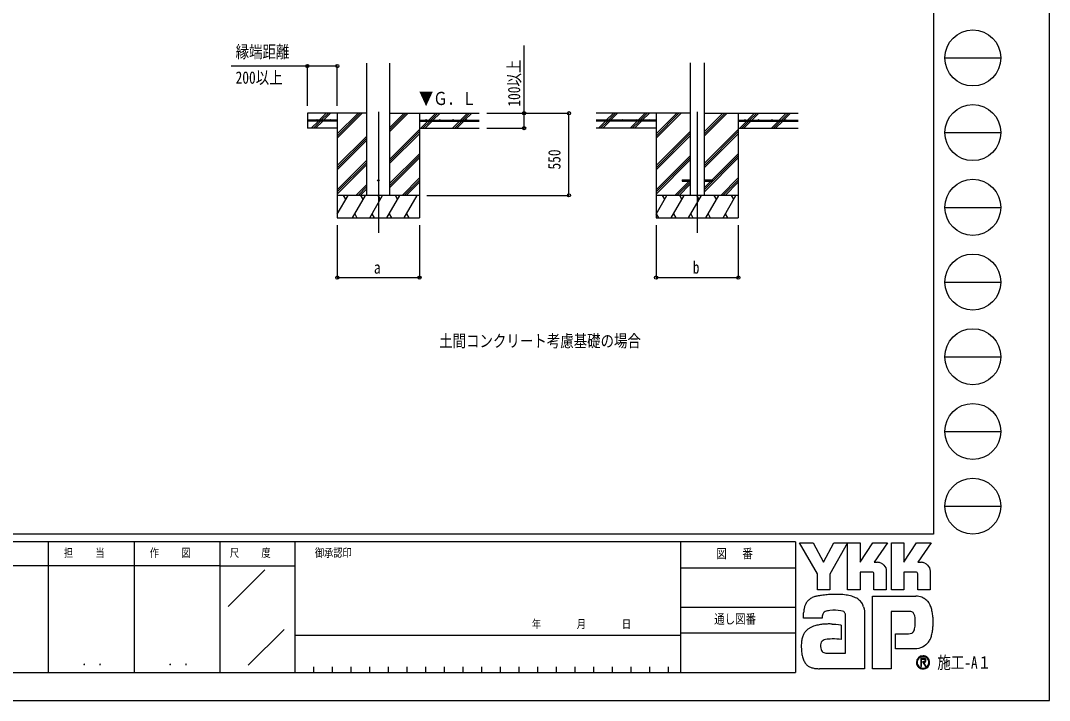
# Model space of a CAD drawing. Units: millimetres, scale not verified. Extents: x -10512 to 10512, y -7425 to 7425.
# Drawn here: x 3628 to 10512, y -7425 to -2875 of the extents above; entities that cross this region are included whole.
import ezdxf
from ezdxf.enums import TextEntityAlignment as Align

# ---------------------------------------------------------------- set-up
doc = ezdxf.new("R2010")
doc.units = ezdxf.units.MM
doc.header["$LTSCALE"] = 40
for name, color, linetype in [('0-2_USER1', 3, 'Continuous'), ('0-4_YKK_12', 2, 'Continuous'), ('0-5_YKK_13', 4, 'Continuous'), ('0-6_YKK_A1', 4, 'Continuous'), ('0-7_YKK_D', 6, 'Continuous'), ('0-8_YKK_ZWAK', 7, 'Continuous')]:
    doc.layers.add(name, color=color, linetype=linetype)
doc.styles.add('ＭＳ ゴシック', font='')
doc.styles.get('ＭＳ ゴシック').set_extended_font_data('MS Gothic')

msp = doc.modelspace()

# ---------------------------------------------------------------- linework, layer by layer
at = {"layer": '0-4_YKK_12'}
for p, q in [((6022.62, -3485.82), (6022.62, -4295.03)), ((8155.84, -3485.82), (8155.84, -4295.03))]:
    msp.add_line(p, q, dxfattribs=at)
at = {"layer": '0-5_YKK_13'}
for p, q in [((8055.84, -3940.53), (8055.84, -3949.53)), ((8055.84, -3940.53), (8109.34, -3940.53)), ((8055.84, -3949.53), (8109.34, -3949.53)), ((8202.34, -3940.53), (8255.84, -3940.53)), ((8202.34, -3949.53), (8255.84, -3949.53)), ((8255.84, -3940.53), (8255.84, -3949.53))]:
    msp.add_line(p, q, dxfattribs=at)
msp.add_circle((6022.62, -3945.03), 5, dxfattribs=at)
at = {"layer": '0-6_YKK_A1'}
for p, q in [((5945.62, -4045.03), (5945.62, -3159.68)), ((6099.62, -4045.03), (6099.62, -3159.68)), ((8109.34, -3158.68), (8109.34, -4045.03)), ((8202.34, -3158.68), (8202.34, -4045.03)), ((5626.58, -3542.53), (5674.08, -3495.03)), ((5640.72, -3542.53), (5688.22, -3495.03)), ((5654.87, -3542.53), (5702.37, -3495.03)), ((5747.62, -3495.03), (5747.62, -4195.03)), ((5747.62, -3661.91), (5914.5, -3495.03)), ((5747.62, -3647.77), (5900.36, -3495.03)), ((5747.62, -3633.63), (5886.21, -3495.03)), ((6099.62, -3618.28), (6222.87, -3495.03)), ((6099.62, -3604.14), (6208.72, -3495.03)), ((6099.62, -3589.99), (6194.58, -3495.03)), ((6099.62, -3495.03), (6697.62, -3495.03)), ((6297.62, -3495.03), (6297.62, -4195.03)), ((6359.21, -3542.53), (6406.71, -3495.03)), ((6373.36, -3542.53), (6420.86, -3495.03)), ((6387.5, -3542.53), (6435, -3495.03)), ((6571.35, -3542.53), (6618.85, -3495.03)), ((6585.49, -3542.53), (6632.99, -3495.03)), ((6599.63, -3542.53), (6647.13, -3495.03)), ((8109.34, -3495.03), (7480.84, -3495.03)), ((7547.67, -3542.53), (7595.17, -3495.03)), ((7566.67, -3537.67), (7609.32, -3495.03)), ((7575.96, -3542.53), (7623.46, -3495.03)), ((7759.81, -3542.53), (7807.31, -3495.03)), ((7773.95, -3542.53), (7821.45, -3495.03)), ((7788.09, -3542.53), (7835.59, -3495.03)), ((7880.84, -3495.03), (7880.84, -4195.03)), ((7880.84, -3661.91), (8047.72, -3495.03)), ((7880.84, -3647.77), (8033.58, -3495.03)), ((7880.84, -3633.63), (8019.44, -3495.03)), ((8202.34, -3648.78), (8356.09, -3495.03)), ((8202.34, -3634.64), (8341.95, -3495.03)), ((8202.34, -3620.49), (8327.81, -3495.03)), ((8202.34, -3495.03), (8830.84, -3495.03)), ((8430.84, -3495.03), (8430.84, -4195.03)), ((8492.44, -3542.53), (8539.94, -3495.03)), ((8506.58, -3542.53), (8554.08, -3495.03)), ((8520.72, -3542.53), (8568.22, -3495.03)), ((8704.57, -3542.53), (8752.07, -3495.03)), ((8718.71, -3542.53), (8766.21, -3495.03)), ((8732.85, -3542.53), (8780.36, -3495.03)), ((5747.62, -3542.53), (5547.62, -3542.53)), ((5747.62, -3547.53), (5547.62, -3547.53)), ((5575.48, -3593.63), (5621.58, -3547.53)), ((5588.22, -3595.03), (5635.72, -3547.53)), ((5602.36, -3595.03), (5649.87, -3547.53)), ((5747.62, -3542.53), (5747.62, -3547.53)), ((6297.62, -3542.53), (6697.62, -3542.53)), ((6297.62, -3542.53), (6297.62, -3547.53)), ((6297.62, -3547.53), (6697.62, -3547.53)), ((6306.71, -3595.03), (6354.21, -3547.53)), ((6320.85, -3595.03), (6368.36, -3547.53)), ((6335, -3595.03), (6382.5, -3547.53)), ((6518.84, -3595.03), (6566.35, -3547.53)), ((6532.99, -3595.03), (6580.49, -3547.53)), ((6547.13, -3595.03), (6594.63, -3547.53)), ((7880.84, -3542.53), (7480.84, -3542.53)), ((7880.84, -3547.53), (7480.84, -3547.53)), ((7495.17, -3595.03), (7542.67, -3547.53)), ((7509.32, -3595.03), (7556.82, -3547.53)), ((7523.46, -3595.03), (7570.96, -3547.53)), ((7561.82, -3542.53), (7563.48, -3540.86)), ((7708.71, -3593.63), (7754.81, -3547.53)), ((7721.45, -3595.03), (7768.95, -3547.53)), ((7735.59, -3595.03), (7783.09, -3547.53)), ((7880.84, -3542.53), (7880.84, -3547.53)), ((8430.84, -3542.53), (8830.84, -3542.53)), ((8430.84, -3542.53), (8430.84, -3547.53)), ((8430.84, -3547.53), (8830.84, -3547.53)), ((8439.94, -3595.03), (8487.44, -3547.53)), ((8454.08, -3595.03), (8501.58, -3547.53)), ((8468.22, -3595.03), (8515.72, -3547.53)), ((8652.07, -3595.03), (8699.57, -3547.53)), ((8666.21, -3595.03), (8713.71, -3547.53)), ((8680.35, -3595.03), (8727.85, -3547.53)), ((5747.62, -3595.03), (5547.62, -3595.03)), ((5747.62, -3845.76), (5945.62, -3647.76)), ((6099.62, -3802.12), (6297.62, -3604.13)), ((6099.62, -3816.27), (6297.62, -3618.27)), ((6099.62, -3830.41), (6297.62, -3632.41)), ((6297.62, -3595.03), (6697.62, -3595.03)), ((7880.84, -3595.03), (7480.84, -3595.03)), ((7880.84, -3845.76), (8109.34, -3617.26)), ((7880.84, -3859.9), (8109.34, -3631.4)), ((7880.84, -3874.04), (8109.34, -3645.54)), ((8202.34, -3832.62), (8430.84, -3604.13)), ((8202.34, -3846.77), (8430.84, -3618.27)), ((8202.34, -3860.91), (8430.84, -3632.41)), ((8430.84, -3595.03), (8830.84, -3595.03)), ((5747.62, -3859.9), (5945.62, -3661.9)), ((5747.62, -3874.04), (5945.62, -3676.04)), ((6099.62, -3964.25), (6297.62, -3766.26)), ((6099.62, -3978.4), (6297.62, -3780.4)), ((7880.84, -4007.89), (8109.34, -3779.39)), ((8202.34, -4008.9), (8430.84, -3780.4)), ((8255.84, -3941.25), (8430.84, -3766.26)), ((5747.62, -4007.89), (5945.62, -3809.89)), ((5747.62, -4022.03), (5945.62, -3824.03)), ((5747.62, -4036.17), (5945.62, -3838.17)), ((6099.62, -3992.54), (6297.62, -3794.54)), ((7880.84, -4022.03), (8109.34, -3793.53)), ((7880.84, -4036.17), (8109.34, -3807.67)), ((8202.34, -4023.04), (8430.84, -3794.54)), ((5872.61, -4045.03), (5945.62, -3972.02)), ((5886.75, -4045.03), (5945.62, -3986.16)), ((6180.97, -4045.03), (6297.62, -3928.39)), ((6195.12, -4045.03), (6297.62, -3942.53)), ((6209.26, -4045.03), (6297.62, -3956.67)), ((8005.83, -4045.03), (8101.33, -3949.53)), ((8019.97, -4045.03), (8109.34, -3955.66)), ((8034.12, -4045.03), (8109.34, -3969.81)), ((8202.34, -3994.75), (8247.57, -3949.53)), ((8314.2, -4045.03), (8430.84, -3928.39)), ((8328.34, -4045.03), (8430.84, -3942.53)), ((8342.48, -4045.03), (8430.84, -3956.67)), ((6297.62, -4045.03), (5747.62, -4045.03)), ((5747.62, -4170.48), (5820.05, -4045.03)), ((5805.04, -4071.01), (5790.04, -4045.03)), ((5848.91, -4195.03), (5935.52, -4045.03)), ((5900.89, -4045.03), (5945.62, -4000.31)), ((5920.51, -4071.01), (5905.51, -4045.03)), ((5964.38, -4195.03), (6050.99, -4045.03)), ((6035.98, -4071.01), (6020.98, -4045.03)), ((6079.85, -4195.03), (6166.46, -4045.03)), ((6151.45, -4071.01), (6136.45, -4045.03)), ((6195.32, -4195.03), (6281.93, -4045.03)), ((6251.92, -4045.03), (6251.92, -4045.03)), ((8430.84, -4045.03), (7880.84, -4045.03)), ((7880.84, -4170.48), (7953.27, -4045.03)), ((7938.27, -4071.01), (7923.27, -4045.03)), ((7982.14, -4195.03), (8068.74, -4045.03)), ((8053.74, -4071.01), (8038.74, -4045.03)), ((8097.61, -4195.03), (8184.21, -4045.03)), ((8169.21, -4071.01), (8154.21, -4045.03)), ((8213.08, -4195.03), (8299.68, -4045.03)), ((8284.68, -4071.01), (8269.68, -4045.03)), ((8328.55, -4195.03), (8415.15, -4045.03)), ((8400.15, -4071.01), (8385.15, -4045.03)), ((5747.62, -4195.03), (6297.62, -4195.03)), ((5863.91, -4169.05), (5878.91, -4195.03)), ((5979.38, -4169.05), (5994.38, -4195.03)), ((6094.85, -4169.05), (6109.85, -4195.03)), ((6210.32, -4169.05), (6225.32, -4195.03)), ((7880.84, -4195.03), (8430.84, -4195.03)), ((7881.67, -4169.05), (7896.67, -4195.03)), ((7997.14, -4169.05), (8012.14, -4195.03)), ((8112.61, -4169.05), (8127.6, -4195.03)), ((8228.08, -4169.05), (8243.08, -4195.03)), ((8343.55, -4169.05), (8358.55, -4195.03))]:
    msp.add_line(p, q, dxfattribs=at)
msp.add_lwpolyline([(5945.62, -3495.03), (5547.62, -3495.03), (5547.62, -3595.03)], dxfattribs=at)
for centre in [(5612.62, -3540.03), (5702.62, -3540.03), (6342.62, -3540.03), (6432.62, -3540.03), (6522.62, -3540.03), (6612.62, -3540.03), (7565.84, -3540.03), (7655.84, -3540.03), (7745.84, -3540.03), (7835.84, -3540.03), (8475.84, -3540.03), (8565.84, -3540.03), (8655.84, -3540.03), (8745.84, -3540.03)]:
    msp.add_circle(centre, 2.5, dxfattribs=at)
at = {"layer": '0-7_YKK_D'}
for p, q in [((5547.62, -3445.03), (5547.62, -3178.77)), ((5747.62, -3445.03), (5747.62, -3178.77)), ((6747.62, -3495.03), (7298.62, -3495.03)), ((6747.62, -3495.03), (6998.62, -3495.03)), ((7297.62, -4045.03), (7297.62, -3495.03)), ((6747.62, -3595.03), (6998.62, -3595.03)), ((6347.62, -4045.03), (7298.62, -4045.03)), ((5747.62, -4245.03), (5747.62, -4596.03)), ((6297.62, -4245.03), (6297.62, -4596.03)), ((7880.84, -4245.03), (7880.84, -4596.03)), ((8430.84, -4245.03), (8430.84, -4596.03)), ((5747.62, -4595.03), (6297.62, -4595.03)), ((7880.84, -4595.03), (8430.84, -4595.03))]:
    msp.add_line(p, q, dxfattribs=at)
for points in [[(6997.62, -3595.03), (6997.62, -3495.03), (6997.62, -3041.73)], [(5747.62, -3179.77), (5547.62, -3179.77), (5037.12, -3179.77)]]:
    msp.add_lwpolyline(points, dxfattribs=at)
for centre in [(5547.62, -3179.77), (5747.62, -3179.77), (6997.62, -3495.03), (7297.62, -3495.03), (6997.62, -3595.03), (7297.62, -4045.03), (5747.62, -4595.03), (6297.62, -4595.03), (7880.84, -4595.03), (8430.84, -4595.03)]:
    msp.add_circle(centre, 10.62, dxfattribs=at)
at = {"layer": '0-8_YKK_ZWAK'}
for p, q in [((9737.55, 6937.5), (9737.55, -6312.5)), ((9812.55, -3125), (10187.55, -3125)), ((9812.55, -3625), (10187.55, -3625)), ((9812.55, -4125), (10187.55, -4125)), ((9812.55, -4625), (10187.55, -4625)), ((9812.55, -5125), (10187.55, -5125)), ((9812.55, -5625), (10187.55, -5625)), ((9812.55, -6125), (10187.55, -6125)), ((9737.55, -6312.5), (-9762.45, -6312.5)), ((3812.55, -6362.5), (3812.55, -7237.5)), ((4387.55, -6362.5), (4387.55, -7237.5)), ((4962.55, -6362.5), (4962.55, -7237.5)), ((5462.55, -6362.5), (4962.55, -6362.5)), ((8043.8, -6362.5), (5462.55, -6362.5)), ((5462.55, -6362.5), (5462.55, -7237.5)), ((8043.8, -6362.5), (8043.8, -7237.5)), ((8812.55, -6362.5), (8043.8, -6362.5)), ((8812.55, -6362.5), (8812.55, -7237.5)), ((4962.55, -6525), (3237.55, -6525)), ((4962.55, -6525), (5462.55, -6525)), ((8043.8, -6537.5), (8812.55, -6537.5)), ((5017.76, -6795.73), (5262.59, -6550.9)), ((8043.8, -6800), (8812.55, -6800)), ((5151.68, -7189.97), (5392.23, -6949.42)), ((5462.55, -6987.5), (8043.8, -6987.5)), ((8812.55, -6975), (8043.8, -6975)), ((5587.55, -7200), (5587.55, -7237.5)), ((5712.55, -7200), (5712.55, -7237.5)), ((5837.55, -7200), (5837.55, -7237.5)), ((5962.55, -7200), (5962.55, -7237.5)), ((6087.55, -7200), (6087.55, -7237.5)), ((6212.55, -7200), (6212.55, -7237.5)), ((6337.55, -7200), (6337.55, -7237.5)), ((6462.55, -7200), (6462.55, -7237.5)), ((6587.55, -7200), (6587.55, -7237.5)), ((6712.55, -7200), (6712.55, -7237.5)), ((6837.55, -7200), (6837.55, -7237.5)), ((6962.55, -7200), (6962.55, -7237.5)), ((7087.55, -7200), (7087.55, -7237.5)), ((7212.55, -7200), (7212.55, -7237.5)), ((7337.55, -7200), (7337.55, -7237.5)), ((7462.55, -7200), (7462.55, -7237.5)), ((7587.55, -7200), (7587.55, -7237.5)), ((7712.55, -7200), (7712.55, -7237.5)), ((7837.55, -7200), (7837.55, -7237.5)), ((7962.55, -7200), (7962.55, -7237.5)), ((9666.68, -7209.95), (9666.68, -7209.95)), ((3237.55, -7237.5), (4962.55, -7237.5)), ((4962.55, -7237.5), (5462.55, -7237.5)), ((5462.55, -7237.5), (8043.8, -7237.5)), ((8043.8, -7237.5), (8812.55, -7237.5))]:
    msp.add_line(p, q, dxfattribs=at)
for points in [[(-10512.5, -7425), (10512.5, -7425), (10512.5, 7425), (-10512.5, 7425)], [(8840.05, -6370), (8932.08, -6370), (9001.18, -6500.25), (9070.1, -6370), (9162.19, -6370), (9044.18, -6579.98), (9044.18, -6685.33), (8960.24, -6685.33), (8960.24, -6577.14)]]:
    msp.add_lwpolyline(points, close=True, dxfattribs=at)
for points in [[(4962.55, -6362.5), (3237.55, -6362.5), (3237.55, -7237.5)], [(9326.37, -6566.52), (9246.92, -6566.52), (9246.92, -6685.24), (9162.29, -6685.24), (9162.29, -6370), (9246.92, -6370), (9246.92, -6498.96), (9330.17, -6370), (9429.6, -6370), (9340.4, -6500.53), (9343.56, -6500.53), (9347.05, -6500.53), (9350.63, -6500.53), (9354.08, -6500.53), (9357.16, -6500.53), (9359.65, -6500.53), (9361.31, -6500.53), (9361.92, -6500.53)], [(9618.78, -6566.52), (9539.42, -6566.52), (9539.42, -6685.33), (9454.74, -6685.33), (9454.74, -6370), (9539.42, -6370), (9539.42, -6498.96), (9622.58, -6370), (9722.01, -6370), (9632.81, -6500.53), (9636, -6500.53), (9639.51, -6500.53), (9643.09, -6500.53), (9646.53, -6500.53), (9649.6, -6500.53), (9652.08, -6500.53), (9653.73, -6500.53), (9654.33, -6500.53)], [(9386.26, -6505.53), (9396.37, -6511.31), (9404.93, -6518.83), (9411.81, -6527.8), (9416.89, -6537.87), (9420.03, -6548.74), (9421.1, -6560.09), (9421.1, -6685.55), (9338.53, -6685.55), (9338.53, -6578.52)], [(9678.7, -6505.53), (9688.84, -6511.31), (9697.44, -6518.83), (9704.35, -6527.8), (9709.46, -6537.87), (9712.62, -6548.74), (9713.7, -6560.09), (9713.7, -6685.33), (9630.93, -6685.33), (9630.93, -6578.52)], [(9572.17, -6828.77), (9452.98, -6828.77), (9452.98, -7212.5), (9328.08, -7212.5), (9328.08, -6726.98), (9618.38, -6726.98)], [(9269.27, -6797.91), (9272.82, -6812.25), (9274.83, -6827.61), (9275.46, -6843.97), (9275.46, -7212.5), (8973.88, -7212.5)], [(9696.78, -6761.28), (9704.93, -6771.56), (9711.03, -6781.52), (9715.29, -6790.54)], [(9011.99, -6830.78), (9006.18, -6834.05), (9001.65, -6838.04), (8998.22, -6842.71), (8995.73, -6847.99), (8994.01, -6853.83), (8992.9, -6860.17), (8992.23, -6866.97), (8991.82, -6874.17), (8866.86, -6874.47), (8867.23, -6857.38), (8867.92, -6838.18)], [(9059.87, -6913.82), (9083.52, -6915.38), (9102.11, -6917.46), (9114.28, -6919.42), (9118.63, -6920.58), (9118.63, -7016.18), (9104.81, -7014.72), (9089.64, -7013.9), (9074.12, -7013.58), (9059.22, -7013.63), (9045.92, -7013.91), (9035.21, -7014.27), (9028.06, -7014.59), (9025.46, -7014.73), (9014.66, -7016.71), (9005.34, -7019.8), (8997.51, -7024.03), (8991.17, -7029.42), (8986.32, -7035.99), (8982.96, -7043.76), (8981.09, -7052.75), (8980.71, -7062.98), (8981.91, -7074.22), (8984.29, -7083.52), (8987.73, -7091.04), (8992.07, -7096.97), (8997.15, -7101.49), (9002.83, -7104.76), (9008.97, -7106.98), (9015.4, -7108.31), (9148.16, -7108.31), (9148.16, -6862.68), (9148.19, -6857.81), (9147.94, -6853.05), (9147.32, -6848.47), (9146.25, -6844.12), (9144.66, -6840.06), (9142.46, -6836.37), (9139.59, -6833.1), (9135.97, -6830.31)], [(9135.97, -6830.31), (9128.18, -6827.25), (9115.73, -6824.67), (9099.85, -6822.75), (9081.77, -6821.74), (9062.71, -6821.82), (9043.91, -6823.21)], [(9614.57, -6902.49), (9614.41, -6886.58), (9613.65, -6872.24), (9611.86, -6859.66), (9608.59, -6848.98)], [(9686.41, -7052.43), (9674.87, -7061.39), (9662.86, -7068.44), (9650.46, -7073.7), (9637.75, -7077.3), (9624.84, -7079.36), (9611.8, -7080.02), (9483.4, -7080.02), (9483.4, -6979.16), (9555.8, -6979.16), (9569.15, -6978.97), (9580.89, -6977.83), (9590.97, -6974.88)], [(9686.52, -7156.49), (9686.45, -7155.03), (9686.27, -7153.62), (9685.97, -7152.26), (9685.55, -7150.97), (9685.01, -7149.75), (9684.35, -7148.59), (9683.58, -7147.52), (9682.7, -7146.53), (9681.54, -7145.51), (9680.26, -7144.62), (9678.85, -7143.86), (9677.33, -7143.23), (9675.7, -7142.74), (9673.96, -7142.39), (9672.12, -7142.18), (9670.19, -7142.11), (9651.25, -7142.11), (9651.25, -7197.85), (9656.97, -7197.85), (9656.97, -7147.79), (9670.19, -7147.79), (9671.56, -7147.84), (9672.84, -7147.97), (9674.04, -7148.19), (9675.16, -7148.5), (9676.18, -7148.89), (9677.11, -7149.36), (9677.94, -7149.92), (9678.66, -7150.56)], [(9680.9, -7156.49), (9680.55, -7159.17), (9679.59, -7161.28), (9678.15, -7162.89), (9676.37, -7164.06), (9674.36, -7164.86), (9672.26, -7165.35), (9670.21, -7165.6), (9668.32, -7165.67), (9663.36, -7165.67), (9665.86, -7169.92), (9682.23, -7198.04), (9688.78, -7198.04), (9673, -7170.98), (9674.48, -7170.68), (9675.89, -7170.31), (9677.23, -7169.86), (9678.49, -7169.33), (9679.67, -7168.72), (9680.77, -7168.04), (9681.78, -7167.28), (9682.7, -7166.44)]]:
    msp.add_lwpolyline(points, dxfattribs=at)
for centre in [(10000.05, -3125), (10000.05, -3625), (10000.05, -4125), (10000.05, -4625), (10000.05, -5125), (10000.05, -5625), (10000.05, -6125)]:
    msp.add_circle(centre, 187.5, dxfattribs=at)
for centre, radius, start, end in [((9362.04, -6562.97), 62.44, 78.26798, 90.11215), ((9362.93, -6558.43), 57.81, 66.19963, 78.22058), ((9654.45, -6563.08), 62.55, 78.27851, 90.10826), ((9655.31, -6558.7), 58.09, 66.2483, 78.23226), ((9326.81, -6578.23), 11.72, 358.57817, 92.1683), ((9619.27, -6578.18), 11.67, 358.29941, 92.43455), ((8962.33, -6820.02), 90.45, 122.60463, 137.83438), ((8974.29, -6839.36), 113.2, 108.37421, 122.42809), ((8993.23, -6906.73), 183.13, 100.93159, 107.35499), ((9055.13, -7207.04), 489.75, 97.86054, 101.37938), ((9084.19, -7408.95), 693.73, 94.90201, 97.9576), ((9086.17, -7425.11), 710, 91.6169, 94.94971), ((9083.42, -7310.15), 595.01, 87.51794, 91.66439), ((9091.15, -7144.44), 429.12, 81.92631, 87.59083), ((9113.97, -6988.08), 271.1, 73.67137, 82.05943), ((9147.82, -6874.79), 152.88, 60.60528, 73.9085), ((9161.67, -6847.16), 122.01, 52.17347, 59.90542), ((9613.64, -6860.53), 133.64, 78.73198, 87.96551), ((9617.56, -6840.49), 113.22, 69.03034, 78.69541), ((9621.21, -6830.75), 102.82, 59.39484, 68.9885), ((9622.9, -6827.78), 99.4, 50.3012, 59.3616), ((9017.6, -6839.67), 149.2, 163.48385, 171.57982), ((8979.01, -6828.22), 108.95, 152.2125, 163.4865), ((8962.34, -6819.6), 90.18, 138.03852, 152.12015), ((9174.06, -6831.12), 101.74, 43.55042, 52.14561), ((9180.89, -6824.52), 92.24, 34.48659, 43.50182), ((9180.94, -6824.38), 92.12, 25.58915, 34.43128), ((9172.74, -6828.22), 101.17, 17.43089, 25.54591), ((9622.28, -6828.48), 100.33, 42.05209, 50.28551), ((9572.73, -6857.03), 157.3, 14.76267, 25.00486), ((9094.51, -6851.15), 226.96, 171.55622, 176.72493), ((9044.98, -6909.07), 84.96, 102.4979, 112.84632), ((9061.41, -6979.98), 157.75, 96.37207, 102.75341), ((9572.85, -6890.03), 61.26, 77.94572, 90.63794), ((9578.18, -6865.04), 35.72, 60.20991, 77.92418), ((9581.63, -6858.55), 28.37, 39.8078, 59.75378), ((9576.78, -6862.26), 34.47, 22.65544, 39.38165), ((9476.25, -6883.32), 257.3, 7.9139, 14.95041), ((9379.89, -6897.34), 354.67, 2.54376, 8.01251), ((9324.66, -6900.24), 409.98, 357.76419, 2.60674), ((8958.69, -7029.07), 101.91, 130.60221, 141.94427), ((8964.69, -7036.28), 111.29, 120.60724, 130.53081), ((8976.54, -7056.43), 134.67, 112.58838, 120.58162), ((8992.48, -7094.75), 176.17, 106.61303, 112.59024), ((9017.56, -7179.03), 264.11, 99.87193, 106.59825), ((9031.61, -7258.18), 344.49, 94.78469, 99.91711), ((9038.45, -7336.93), 423.53, 90.80099, 94.81812), ((9039.49, -7395.56), 482.18, 87.57779, 90.82714), ((9550.12, -6932.85), 62.07, 334.00676, 347.34989), ((9481.24, -6916.9), 132.77, 347.14308, 355.40008), ((9330.51, -6903.94), 284.06, 355.2339, 0.29193), ((9422.87, -6911.98), 311.04, 347.15166, 352.97565), ((9340.42, -6901.25), 394.19, 352.8937, 357.82206), ((9022.45, -7051.74), 170.01, 164.97537, 174.56739), ((8981.14, -7040.72), 127.26, 153.89178, 164.94341), ((8962.32, -7031.67), 106.37, 142.04688, 153.80771), ((9579.3, -6948.57), 28.78, 293.91672, 314.09376), ((9575.37, -6945.11), 34, 314.78099, 333.92928), ((9625.9, -6973.56), 98.37, 326.23251, 339.61931), ((9533.51, -6937.79), 197.44, 339.22498, 347.31457), ((9095.33, -7058.72), 243.22, 174.55588, 182.47272), ((9231.24, -7056.58), 379.12, 181.90948, 187.89042), ((9603.07, -6958.47), 125.59, 311.57033, 318.66243), ((9588.53, -6945.72), 144.93, 318.67367, 325.29112), ((9071.73, -7079.01), 218.04, 187.80471, 196.36971), ((8987.51, -7103.89), 130.22, 196.3102, 208.20993), ((9666.75, -7170.47), 44.1, 90.09157, 179.92363), ((9666.48, -7170.33), 39.22, 134.8007, 180.12175), ((9666.59, -7170.11), 39.14, 89.86602, 135.149), ((9666.75, -7170.39), 44.02, 44.93442, 90.08536), ((9666.76, -7170.41), 39.44, 45.03108, 90.11509), ((9672.52, -7156.26), 8.38, 358.3894, 42.86139), ((9672.69, -7156.89), 13.84, 316.37674, 1.6565), ((9666.79, -7170.42), 39.43, 0.00643, 45.07115), ((9667.1, -7170.25), 43.68, 359.78949, 45.13288), ((8950.84, -7123.41), 88.68, 208.29777, 223.35561), ((8942.57, -7130.69), 77.67, 223.64205, 239.63663), ((8949.43, -7118.2), 91.91, 239.8785, 253.65355), ((8962, -7075.02), 136.89, 253.69102, 263.74909), ((8972.65, -6980.24), 232.26, 263.68487, 270.30455), ((9666.49, -7170.52), 43.83, 179.86065, 225.14399), ((9666.32, -7170.58), 39.06, 179.75513, 225.29722), ((9666.7, -7170.53), 43.98, 224.94536, 269.98445), ((9666.61, -7170.94), 39.01, 224.62822, 270.10973), ((9666.62, -7170.35), 39.6, 270.09072, 359.90926), ((9666.69, -7170.31), 44.2, 269.98802, 314.93777), ((9666.99, -7170.6), 43.78, 314.92572, 0.23508)]:
    msp.add_arc(centre, radius, start, end, dxfattribs=at)

# ---------------------------------------------------------------- texts
at = {"layer": '0-2_USER1', "style": 'ＭＳ ゴシック', "width": 0.8}
msp.add_text('土間コンクリート考慮基礎の場合', height=82.48, dxfattribs=at).set_placement((6429.14, -5085.03), align=Align.BOTTOM_LEFT)
at = {"layer": '0-6_YKK_A1', "style": 'ＭＳ ゴシック', "width": 0.8}
msp.add_text('▼Ｇ．Ｌ', height=87.98, dxfattribs=at).set_placement((6293.74, -3466.58), align=Align.BOTTOM_LEFT)
at = {"layer": '0-7_YKK_D', "style": 'ＭＳ ゴシック', "width": 0.8}
for s, p in [('縁端距離', (5067.12, -3149.77)), ('200以上', (5067.12, -3322.27)), ('a', (5992.62, -4593.36)), ('b', (8125.84, -4593.36))]:
    msp.add_text(s, height=82.48, dxfattribs=at).set_placement(p, align=Align.BOTTOM_LEFT)
for s, p in [('100以上', (6996.22, -3451.13)), ('550', (7265.62, -3872.03))]:
    msp.add_text(s, height=82.48, rotation=90, dxfattribs=at).set_placement(p, align=Align.BOTTOM_LEFT)
at = {"layer": '0-8_YKK_ZWAK', "style": 'ＭＳ ゴシック', "width": 0.8}
for s, height, p in [('担     当', 54.99, (3918.05, -6481.25)), ('作     図', 54.99, (4493.05, -6481.25)), ('尺     度', 54.99, (5028.55, -6481.25)), ('御承認印', 54.99, (5597.85, -6481.25)), ('図\u3000 番', 64.15, (8283.51, -6493.75)), ('年        月        日', 54.99, (7049.77, -6958.04)), ('通し図番', 64.15, (8269.51, -6931.25)), ('施工-A１', 82.48, (9762.55, -7237.5)), ('． ．', 64.79, (4037.5, -7210.88)), ('． ．', 64.79, (4612.5, -7210.88))]:
    msp.add_text(s, height=height, dxfattribs=at).set_placement(p, align=Align.BOTTOM_LEFT)

doc.saveas('drawing.dxf')
